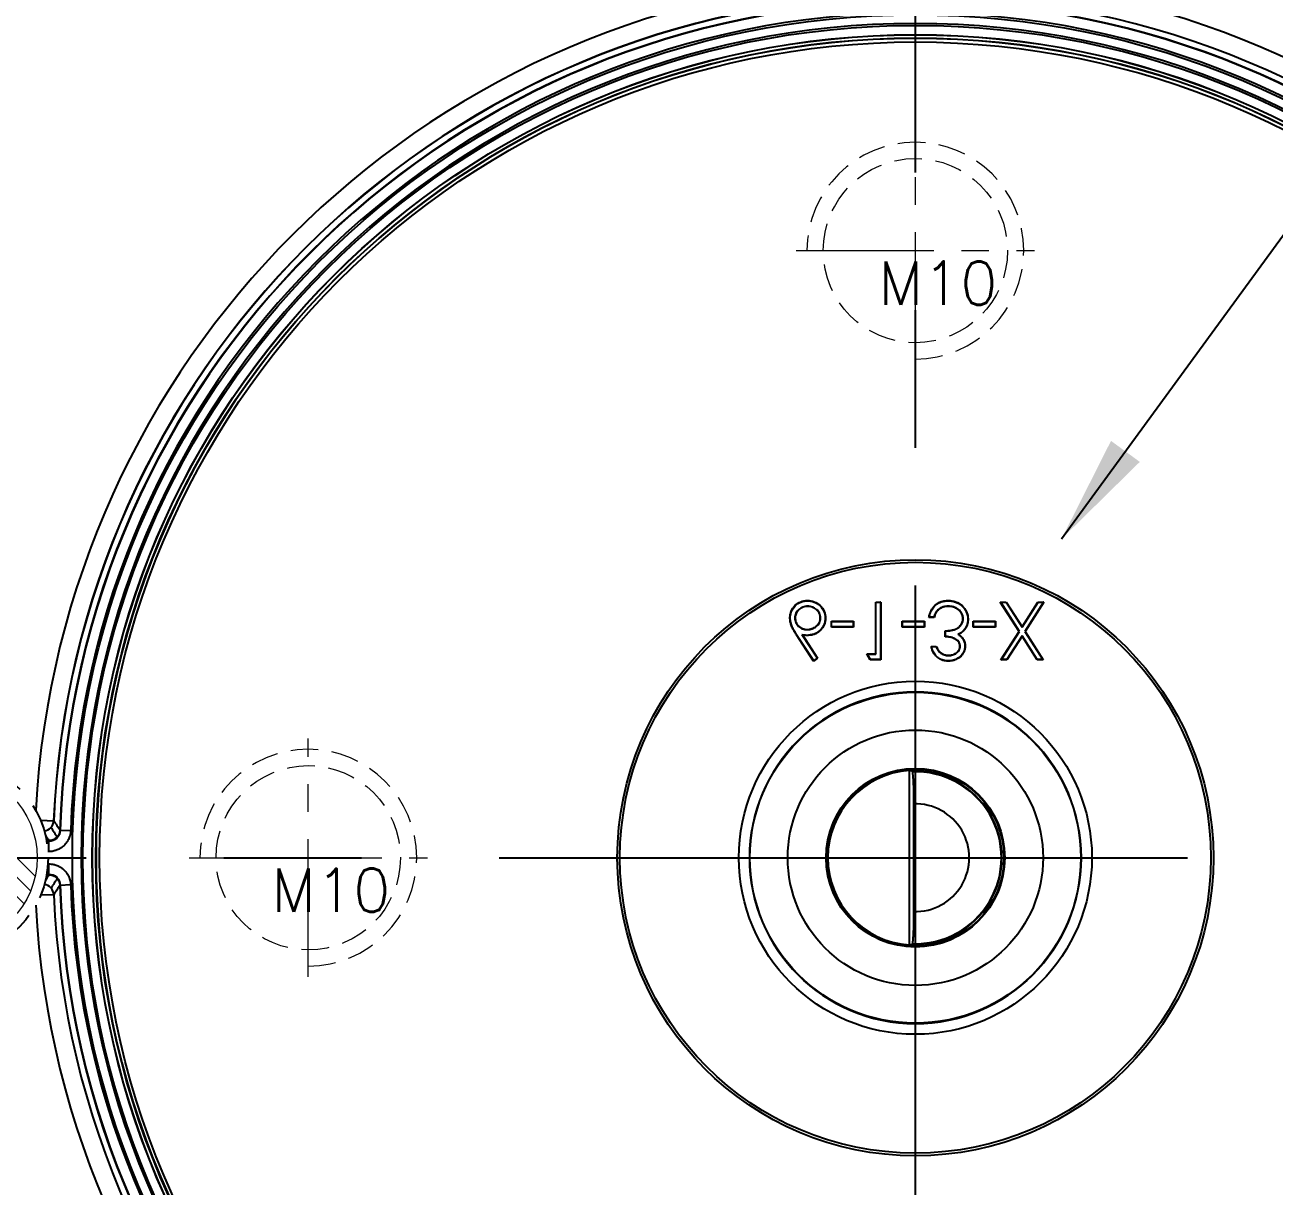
# Model space of a CAD drawing. Header units: millimetres. Extents: x 2469 to 2970, y 2097 to 2450.
# Drawn here: x 2527.7 to 2585.4, y 2251.8 to 2305.4 of the extents above; entities that cross this region are included whole.
import ezdxf
from ezdxf.enums import TextEntityAlignment as Align

# ---------------------------------------------------------------- set-up
doc = ezdxf.new("R2010")
doc.units = ezdxf.units.MM
doc.linetypes.add('CENTER', pattern=[50.8, 31.75, -6.35, 6.35, -6.35])
doc.linetypes.add('HIDDEN', pattern=[9.525, 6.35, -3.175])
doc.layers.add('1', color=7, linetype='Continuous', true_color=0xffffff)
doc.layers.add('21', color=7, linetype='Continuous', true_color=0xffffff)
for name, color, linetype, lineweight in [('dim', 82, 'Continuous', 9), ('epin', 13, 'Continuous', 9), ('screw', 33, 'Continuous', 13)]:
    doc.layers.add(name, color=color, linetype=linetype, lineweight=lineweight)
doc.styles.add('Capful-A', font='')
doc.styles.add('TXT', font='txt.shx', dxfattribs={"bigfont": 'gbcbig.shx'})
doc.styles.add('TXT05', font='txt.shx', dxfattribs={"width": 0.5, "bigfont": 'gbcbig.shx'})
doc.styles.get('Capful-A').set_extended_font_data('Microsoft YaHei')
doc.dimstyles.new('Capful-A-1.5', dxfattribs={"dimscale": 1.5, "dimtxt": 2.5, "dimasz": 2.5, "dimexe": 1.5, "dimexo": 1, "dimgap": 1.5, "dimtad": 0, "dimdsep": 46, "dimtxsty": 'Capful-A', "dimcen": 0, "dimclrt": 2, "dimazin": 2, "dimtfac": 1, "dimtmove": 0, "dimatfit": 3, "dimfxl": 0, "dimtolj": 1, "dimtzin": 0, "dimarcsym": 0})
doc.dimstyles.new('Capful-A-2.5', dxfattribs={"dimscale": 2.5, "dimtxt": 2.5, "dimasz": 2.5, "dimexe": 1.5, "dimexo": 1, "dimgap": 1.5, "dimtad": 0, "dimdsep": 46, "dimtxsty": 'Capful-A', "dimcen": 0, "dimclrt": 7, "dimazin": 2, "dimtfac": 1, "dimtmove": 0, "dimatfit": 3, "dimfxl": 0, "dimtolj": 1, "dimtzin": 0, "dimarcsym": 0})

# ---------------------------------------------------------------- blocks, each defined once
blk = doc.blocks.new('screw_m10_g')
at = {"layer": 'screw', "color": 1, "linetype": 'CENTER', "ltscale": 0.2}
for p, q in [((0, -5.5), (0, 5.5)), ((-5.5, 0), (5.5, 0))]:
    blk.add_line(p, q, dxfattribs=at)
at = {"layer": 'screw', "color": 33, "linetype": 'HIDDEN', "ltscale": 0.2}
blk.add_circle((0, 0), 4.25, dxfattribs=at)
at = {"layer": 'screw', "color": 92, "linetype": 'HIDDEN', "ltscale": 0.2}
blk.add_arc((0, 0), 5, 270, 180, dxfattribs=at)
at = {"layer": 'screw', "color": 6, "style": 'TXT'}
blk.add_text('M10', height=2, dxfattribs=at).set_placement((-1.7, -2.5))
blk = doc.blocks.new('epin_ejp_8')
at = {"layer": 'epin'}
h = blk.add_hatch(dxfattribs=at)
h.set_pattern_fill('_ANSI31', color=123, scale=0.2, angle=90)
h.set_pattern_definition([(135, (-3495.6536, 23.62066), (-0.44901281, -0.44901281), [])])
h.paths.add_polyline_path([(0, 4, 0.414214), (-4, 0), (0, 0)])
h.paths.add_polyline_path([(4, 0), (0, 0), (0, -4, 0.414214)])
at = {"layer": 'epin', "color": 1, "linetype": 'CENTER', "ltscale": 0.16}
for p, q in [((0, -4.4), (0, 4.4)), ((-4.4, 0), (4.4, 0))]:
    blk.add_line(p, q, dxfattribs=at)
at = {"layer": 'epin'}
blk.add_circle((0, 0), 4, dxfattribs=at)
at = {"layer": 'epin', "color": 6, "style": 'TXT05', "width": 0.5}
blk.add_text('%%c8', height=2.8, dxfattribs=at).set_placement((1.327, 1.8), align=Align.MIDDLE)
blk = doc.blocks.new('*D33')
at = {"layer": 'Defpoints', "color": 0, "transparency": 16777216}
for p in [(2568.781, 2266.948), (2633.781, 2266.948)]:
    blk.add_point(p, dxfattribs=at)
at = {"layer": 'dim', "color": 0, "lineweight": -2, "transparency": 16777216}
blk.add_line((2634.53, 2266.948), (2638.781, 2266.948), dxfattribs=at)
at = {"layer": 'dim', "color": 2, "transparency": 16777216, "insert": (2640.767, 2266.948), "char_height": 3.75, "attachment_point": 5, "style": 'Capful-A', "bg_fill": 3, "box_fill_scale": 1.1, "bg_fill_color": 256, "bg_fill_true_color": 13158600, "bg_fill_transparency": 0}
blk.add_mtext('\\A1;0', dxfattribs=at)
at = {"layer": 'Defpoints', "color": 0, "transparency": 16777216}
blk.add_point((2638.781, 2266.948), dxfattribs=at)
blk = doc.blocks.new('*D34')
at = {"layer": 'Defpoints', "color": 0, "transparency": 16777216}
for p in [(2568.781, 2266.948), (2568.781, 2201.948)]:
    blk.add_point(p, dxfattribs=at)
at = {"layer": 'dim', "color": 0, "lineweight": -2, "transparency": 16777216}
blk.add_line((2568.781, 2201.199), (2568.781, 2196.948), dxfattribs=at)
at = {"layer": 'dim', "color": 2, "transparency": 16777216, "insert": (2568.781, 2194.962), "char_height": 3.75, "attachment_point": 5, "rotation": 90, "style": 'Capful-A', "bg_fill": 3, "box_fill_scale": 1.1, "bg_fill_color": 256, "bg_fill_true_color": 13158600, "bg_fill_transparency": 0}
blk.add_mtext('\\A1;0', dxfattribs=at)
at = {"layer": 'Defpoints', "color": 0, "transparency": 16777216}
blk.add_point((2568.781, 2196.948), dxfattribs=at)

msp = doc.modelspace()

# ---------------------------------------------------------------- linework, layer by layer
at = {"layer": '1', "color": 1, "linetype": 'CENTER'}
for p, q in [((2568.781, 2196.948), (2568.781, 2336.948)), ((2498.781, 2266.948), (2638.781, 2266.948))]:
    msp.add_line(p, q, dxfattribs=at)
at = {"layer": '21', "color": 2, "linetype": 'Continuous'}
for p, q in [((2563.803, 2278.809), (2563.803, 2278.799)), ((2563.816, 2278.537), (2563.816, 2278.547)), ((2566.952, 2278.741), (2566.962, 2278.731)), ((2566.952, 2276.355), (2566.952, 2278.741)), ((2566.952, 2278.741), (2567.19, 2278.741)), ((2566.962, 2276.344), (2566.962, 2278.731)), ((2566.962, 2278.731), (2567.18, 2278.731)), ((2567.19, 2278.741), (2567.18, 2278.731)), ((2567.18, 2278.731), (2567.18, 2276.093)), ((2567.19, 2278.741), (2567.19, 2276.082)), ((2569.853, 2278.393), (2569.847, 2278.401)), ((2570.293, 2278.809), (2570.293, 2278.799)), ((2570.298, 2278.537), (2570.298, 2278.547)), ((2572.696, 2278.741), (2572.972, 2278.741)), ((2572.696, 2278.741), (2572.715, 2278.731)), ((2573.564, 2277.385), (2572.696, 2278.741)), ((2573.577, 2277.385), (2572.715, 2278.731)), ((2572.715, 2278.731), (2572.966, 2278.731)), ((2572.972, 2278.741), (2572.966, 2278.731)), ((2572.966, 2278.731), (2573.702, 2277.581)), ((2572.972, 2278.741), (2573.702, 2277.6)), ((2573.702, 2277.6), (2574.432, 2278.741)), ((2573.702, 2277.581), (2574.438, 2278.731)), ((2574.688, 2278.731), (2573.827, 2277.385)), ((2574.707, 2278.741), (2573.84, 2277.385)), ((2574.432, 2278.741), (2574.707, 2278.741)), ((2574.432, 2278.741), (2574.438, 2278.731)), ((2574.438, 2278.731), (2574.688, 2278.731)), ((2574.707, 2278.741), (2574.688, 2278.731)), ((2562.997, 2278), (2563.008, 2278)), ((2563.236, 2278.009), (2563.225, 2278.009)), ((2564.395, 2278.009), (2564.406, 2278.009)), ((2564.634, 2277.995), (2564.623, 2277.995)), ((2564.906, 2277.855), (2565.929, 2277.855)), ((2564.906, 2277.582), (2564.906, 2277.855)), ((2564.906, 2277.855), (2564.917, 2277.844)), ((2564.917, 2277.844), (2565.919, 2277.844)), ((2564.917, 2277.593), (2564.917, 2277.844)), ((2565.929, 2277.855), (2565.919, 2277.844)), ((2565.919, 2277.844), (2565.919, 2277.593)), ((2565.929, 2277.855), (2565.929, 2277.582)), ((2568.179, 2277.855), (2569.202, 2277.855)), ((2568.179, 2277.582), (2568.179, 2277.855)), ((2568.179, 2277.855), (2568.19, 2277.844)), ((2568.19, 2277.593), (2568.19, 2277.844)), ((2568.19, 2277.844), (2569.191, 2277.844)), ((2569.202, 2277.855), (2569.191, 2277.844)), ((2569.191, 2277.844), (2569.191, 2277.593)), ((2569.202, 2277.855), (2569.202, 2277.582)), ((2569.406, 2278.025), (2569.419, 2278.036)), ((2569.645, 2278.025), (2569.406, 2278.025)), ((2569.637, 2278.036), (2569.419, 2278.036)), ((2569.645, 2278.025), (2569.637, 2278.036)), ((2570.975, 2277.974), (2570.985, 2277.974)), ((2571.452, 2277.855), (2571.462, 2277.844)), ((2571.452, 2277.855), (2572.475, 2277.855)), ((2571.452, 2277.582), (2571.452, 2277.855)), ((2571.462, 2277.593), (2571.462, 2277.844)), ((2571.462, 2277.844), (2572.464, 2277.844)), ((2572.475, 2277.855), (2572.464, 2277.844)), ((2572.464, 2277.844), (2572.464, 2277.593)), ((2572.475, 2277.855), (2572.475, 2277.582)), ((2563.295, 2277.227), (2563.303, 2277.233)), ((2564.088, 2276.014), (2563.295, 2277.227)), ((2564.091, 2276.029), (2563.303, 2277.233)), ((2563.548, 2277.247), (2564.258, 2276.161)), ((2563.569, 2277.232), (2564.272, 2276.158)), ((2563.795, 2277.48), (2563.795, 2277.469)), ((2564.906, 2277.582), (2564.917, 2277.593)), ((2565.929, 2277.582), (2564.906, 2277.582)), ((2565.919, 2277.593), (2564.917, 2277.593)), ((2565.929, 2277.582), (2565.919, 2277.593)), ((2568.179, 2277.582), (2568.19, 2277.593)), ((2569.202, 2277.582), (2568.179, 2277.582)), ((2569.191, 2277.593), (2568.19, 2277.593)), ((2569.202, 2277.582), (2569.191, 2277.593)), ((2570.156, 2277.139), (2570.156, 2277.412)), ((2570.156, 2277.412), (2570.167, 2277.402)), ((2570.167, 2277.149), (2570.167, 2277.402)), ((2570.766, 2277.252), (2570.745, 2277.253)), ((2571.452, 2277.582), (2571.462, 2277.593)), ((2572.475, 2277.582), (2571.452, 2277.582)), ((2572.464, 2277.593), (2571.462, 2277.593)), ((2572.475, 2277.582), (2572.464, 2277.593)), ((2572.73, 2276.082), (2573.564, 2277.385)), ((2572.749, 2276.093), (2573.577, 2277.385)), ((2573.702, 2277.189), (2573, 2276.093)), ((2573.564, 2277.385), (2573.577, 2277.385)), ((2573.702, 2277.6), (2573.702, 2277.581)), ((2574.404, 2276.093), (2573.702, 2277.189)), ((2573.702, 2277.17), (2573.702, 2277.189)), ((2573.84, 2277.385), (2573.827, 2277.385)), ((2573.827, 2277.385), (2574.654, 2276.093)), ((2573.84, 2277.385), (2574.673, 2276.082)), ((2569.509, 2276.696), (2569.522, 2276.685)), ((2569.509, 2276.696), (2569.747, 2276.696)), ((2569.522, 2276.685), (2569.74, 2276.685)), ((2569.747, 2276.696), (2569.74, 2276.685)), ((2570.156, 2277.139), (2570.167, 2277.149)), ((2570.838, 2276.704), (2570.849, 2276.704)), ((2571.077, 2276.705), (2571.066, 2276.705)), ((2573.702, 2277.17), (2573.006, 2276.082)), ((2574.398, 2276.082), (2573.702, 2277.17)), ((2564.272, 2276.158), (2564.088, 2276.014)), ((2564.088, 2276.014), (2564.091, 2276.029)), ((2564.258, 2276.161), (2564.091, 2276.029)), ((2564.272, 2276.158), (2564.258, 2276.161)), ((2566.543, 2276.355), (2566.952, 2276.355)), ((2566.699, 2276.082), (2566.543, 2276.355)), ((2566.543, 2276.355), (2566.561, 2276.344)), ((2566.705, 2276.093), (2566.561, 2276.344)), ((2566.561, 2276.344), (2566.962, 2276.344)), ((2566.699, 2276.082), (2566.705, 2276.093)), ((2567.19, 2276.082), (2566.699, 2276.082)), ((2567.18, 2276.093), (2566.705, 2276.093)), ((2566.952, 2276.355), (2566.962, 2276.344)), ((2567.19, 2276.082), (2567.18, 2276.093)), ((2570.303, 2276.287), (2570.303, 2276.276)), ((2572.73, 2276.082), (2572.749, 2276.093)), ((2573.006, 2276.082), (2572.73, 2276.082)), ((2573, 2276.093), (2572.749, 2276.093)), ((2573.006, 2276.082), (2573, 2276.093)), ((2574.398, 2276.082), (2574.404, 2276.093)), ((2574.673, 2276.082), (2574.398, 2276.082)), ((2574.654, 2276.093), (2574.404, 2276.093)), ((2574.673, 2276.082), (2574.654, 2276.093)), ((2570.3, 2276.014), (2570.3, 2276.024))]:
    msp.add_line(p, q, dxfattribs=at)
at = {"layer": '21', "color": 7, "linetype": 'Continuous'}
for p, q in [((2568.5, 2270.972), (2568.5, 2262.924)), ((2568.702, 2269.432), (2568.702, 2264.464)), ((2528.433, 2268.683), (2529.045, 2268.657)), ((2529.323, 2268.221), (2529.825, 2268.205)), ((2528.711, 2267.735), (2528.821, 2267.735)), ((2528.716, 2267.71), (2528.821, 2267.71)), ((2528.821, 2267.233), (2528.821, 2267.735)), ((2528.821, 2267.233), (2528.772, 2267.233)), ((2528.772, 2266.664), (2528.821, 2266.664)), ((2528.821, 2266.162), (2528.821, 2266.664)), ((2528.821, 2266.162), (2528.711, 2266.162)), ((2528.821, 2266.187), (2528.716, 2266.187)), ((2529.825, 2265.692), (2529.323, 2265.675)), ((2529.045, 2265.24), (2528.433, 2265.214))]:
    msp.add_line(p, q, dxfattribs=at)
for radius in [65, 57.886, 57.383, 57.383, 38.88, 38.389, 37.96, 37.955, 37.954, 37.795, 37.623, 13.746, 13.746, 13.625, 8.142, 7.64, 7.629, 5.889, 4.121, 4.086]:
    msp.add_circle((2568.781, 2266.948), radius, dxfattribs=at)
at = {"layer": '21', "color": 8, "linetype": 'HIDDEN', "ltscale": 0.3}
msp.add_circle((2524.281, 2266.948), 4.5, dxfattribs=at)
at = {"layer": '21', "color": 8, "linetype": 'HIDDEN', "ltscale": 2}
msp.add_arc((2568.781, 2266.948), 63.5, 199.11173, 160.88827, dxfattribs=at)
at = {"layer": '21', "color": 7, "linetype": 'Continuous'}
for radius, start, end in [(40.63, 93.0948, 176.9052), (40.63, 3.0948, 86.9052), (39.784, 92.4619, 177.5381), (39.772, 92.4619, 177.5381), (39.772, 2.4619, 87.5381), (39.478, 91.84776, 178.15224), (39.461, 91.84776, 178.15224), (39.478, 1.84776, 88.15224), (39.461, 1.84776, 88.15224), (38.976, 91.84776, 178.15224), (38.976, 1.84776, 88.15224), (38.476, 0.00563, 0), (37.789, 180, 179.99437), (7.649, 0, 359.99437), (4.034, 93.99328, 266.00672), (3.993, 267.75171, 92.24829), (3.967, 267.92826, 92.07131), (2.485, 268.17836, 91.82164), (39.478, 181.84776, 268.15224), (39.461, 181.84776, 268.15224), (38.976, 181.84776, 268.15224), (38.976, 271.84776, 358.15224), (39.461, 271.84776, 358.15224), (39.478, 271.84776, 358.15224), (39.772, 182.4619, 267.5381), (39.772, 272.4619, 357.5381), (40.63, 183.0948, 266.9052), (40.63, 273.0948, 356.9052)]:
    msp.add_arc((2568.781, 2266.948), radius, start, end, dxfattribs=at)
at = {"layer": '21', "color": 2, "linetype": 'Continuous'}
for centre, major_axis, ratio, start_param, end_param in [((2563.79, 2278.165), (-1.462, 1.206), 0.465294, 1.781398, 1.795776), ((2563.859, 2278.868), (-0.161, -1.642), 0.998625, 6.190901, 6.372372), ((2563.858, 2278.857), (-0.161, -1.642), 0.998625, 6.204989, 6.372999)]:
    msp.add_ellipse(centre, major_axis=major_axis, ratio=ratio, start_param=start_param, end_param=end_param, dxfattribs=at)
at = {"layer": '21', "color": 7, "linetype": 'Continuous'}
for centre, major_axis, ratio, start_param, end_param in [((2567.304, 2266.948), (4.432, 0), 0.942905, 1.26849, 1.297737), ((2528.543, 2268.678), (-0.426, -0.266), 0.998098, 1.143713, 2.539893), ((2568.782, 2313.332), (0.002, 70.364), 0.745661, 2.270971, 2.275814), ((2568.782, 2313.634), (0.003, 70.063), 0.745661, 2.273659, 2.281915), ((2528.543, 2265.218), (0.426, -0.266), 0.998098, 0.6017, 1.99788), ((2568.781, 2220.565), (-0.001, 70.363), 0.74566, 0.865799, 0.870642), ((2568.78, 2220.266), (0.001, 70.059), 0.745657, 0.859738, 0.867994), ((2567.304, 2266.948), (-4.432, 0), 0.942905, 1.843856, 1.873103)]:
    msp.add_ellipse(centre, major_axis=major_axis, ratio=ratio, start_param=start_param, end_param=end_param, dxfattribs=at)
at = {"layer": '21', "color": 2, "linetype": 'Continuous'}
for points, knots in [([(2562.997, 2278), (2562.999, 2278.053), (2563.002, 2278.106), (2563.022, 2278.21), (2563.037, 2278.261), (2563.097, 2278.408), (2563.154, 2278.5), (2563.303, 2278.651), (2563.394, 2278.71), (2563.541, 2278.77), (2563.592, 2278.785), (2563.697, 2278.805), (2563.75, 2278.808), (2563.803, 2278.809)], [0, 0, 0, 0, 0.125, 0.125, 0.25, 0.25, 0.5, 0.5, 0.75, 0.75, 0.875, 0.875, 1, 1, 1, 1]), ([(2563.008, 2278), (2563.01, 2278.053), (2563.013, 2278.105), (2563.032, 2278.207), (2563.047, 2278.257), (2563.106, 2278.403), (2563.163, 2278.494), (2563.31, 2278.643), (2563.399, 2278.701), (2563.545, 2278.76), (2563.595, 2278.775), (2563.698, 2278.794), (2563.75, 2278.797), (2563.803, 2278.799)], [0, 0, 0, 0, 0.124774, 0.124774, 0.249847, 0.249847, 0.499992, 0.499992, 0.750137, 0.750137, 0.87521, 0.87521, 1, 1, 1, 1]), ([(2563.816, 2278.547), (2563.815, 2278.547), (2563.815, 2278.547), (2563.779, 2278.546), (2563.742, 2278.544), (2563.669, 2278.533), (2563.633, 2278.523), (2563.529, 2278.486), (2563.464, 2278.447), (2563.353, 2278.351), (2563.304, 2278.292), (2563.257, 2278.191), (2563.245, 2278.156), (2563.229, 2278.083), (2563.226, 2278.046), (2563.225, 2278.009), (2563.225, 2278.009), (2563.225, 2278.009)], [0, 0, 0, 0, 0.000358, 0.000358, 0.125269, 0.125269, 0.25018, 0.25018, 0.500002, 0.500002, 0.749824, 0.749824, 0.874735, 0.874735, 0.999646, 0.999646, 1, 1, 1, 1]), ([(2563.816, 2278.537), (2563.779, 2278.535), (2563.743, 2278.534), (2563.671, 2278.522), (2563.636, 2278.513), (2563.533, 2278.476), (2563.47, 2278.438), (2563.36, 2278.343), (2563.313, 2278.286), (2563.267, 2278.187), (2563.255, 2278.153), (2563.24, 2278.082), (2563.237, 2278.046), (2563.236, 2278.009)], [0, 0, 0, 0, 0.125, 0.125, 0.25, 0.25, 0.5, 0.5, 0.75, 0.75, 0.875, 0.875, 1, 1, 1, 1]), ([(2563.803, 2278.809), (2563.857, 2278.807), (2563.911, 2278.805), (2564.017, 2278.785), (2564.07, 2278.77), (2564.221, 2278.71), (2564.314, 2278.653), (2564.471, 2278.503), (2564.534, 2278.412), (2564.595, 2278.262), (2564.61, 2278.209), (2564.63, 2278.103), (2564.632, 2278.049), (2564.634, 2277.995)], [0, 0, 0, 0, 0.125, 0.125, 0.25, 0.25, 0.5, 0.5, 0.75, 0.75, 0.875, 0.875, 1, 1, 1, 1]), ([(2563.803, 2278.799), (2563.857, 2278.797), (2563.91, 2278.794), (2564.015, 2278.775), (2564.066, 2278.76), (2564.215, 2278.701), (2564.308, 2278.644), (2564.463, 2278.497), (2564.524, 2278.407), (2564.585, 2278.258), (2564.599, 2278.207), (2564.619, 2278.102), (2564.622, 2278.049), (2564.623, 2277.995)], [0, 0, 0, 0, 0.124786, 0.124786, 0.24985, 0.24985, 0.499976, 0.499976, 0.750102, 0.750102, 0.875165, 0.875165, 1, 1, 1, 1]), ([(2564.406, 2278.009), (2564.406, 2278.009), (2564.406, 2278.009), (2564.405, 2278.046), (2564.402, 2278.083), (2564.386, 2278.156), (2564.374, 2278.191), (2564.326, 2278.291), (2564.278, 2278.35), (2564.195, 2278.423), (2564.165, 2278.445), (2564.101, 2278.483), (2564.068, 2278.498), (2563.998, 2278.523), (2563.962, 2278.533), (2563.889, 2278.544), (2563.852, 2278.546), (2563.816, 2278.547), (2563.816, 2278.547), (2563.816, 2278.547)], [0, 0, 0, 0, 0.000299, 0.000299, 0.125217, 0.125217, 0.250135, 0.250135, 0.49997, 0.49997, 0.624888, 0.624888, 0.749806, 0.749806, 0.874724, 0.874724, 0.999641, 0.999641, 1, 1, 1, 1]), ([(2564.395, 2278.009), (2564.394, 2278.046), (2564.391, 2278.082), (2564.376, 2278.153), (2564.364, 2278.187), (2564.317, 2278.286), (2564.27, 2278.343), (2564.188, 2278.414), (2564.159, 2278.436), (2564.097, 2278.474), (2564.063, 2278.489), (2563.995, 2278.513), (2563.96, 2278.522), (2563.888, 2278.534), (2563.852, 2278.535), (2563.816, 2278.537)], [0, 0, 0, 0, 0.125, 0.125, 0.25, 0.25, 0.5, 0.5, 0.625, 0.625, 0.75, 0.75, 0.875, 0.875, 1, 1, 1, 1]), ([(2569.406, 2278.025), (2569.417, 2278.078), (2569.429, 2278.131), (2569.461, 2278.235), (2569.48, 2278.286), (2569.551, 2278.432), (2569.614, 2278.523), (2569.775, 2278.668), (2569.871, 2278.724), (2570.025, 2278.777), (2570.077, 2278.79), (2570.185, 2278.806), (2570.239, 2278.808), (2570.293, 2278.809)], [0, 0, 0, 0, 0.125, 0.125, 0.25, 0.25, 0.5, 0.5, 0.75, 0.75, 0.875, 0.875, 1, 1, 1, 1]), ([(2569.419, 2278.036), (2569.429, 2278.085), (2569.44, 2278.133), (2569.471, 2278.231), (2569.49, 2278.282), (2569.56, 2278.427), (2569.622, 2278.516), (2569.781, 2278.66), (2569.875, 2278.715), (2570.027, 2278.766), (2570.08, 2278.779), (2570.186, 2278.795), (2570.239, 2278.797), (2570.293, 2278.799)], [0, 0, 0, 0, 0.116307, 0.116307, 0.24258, 0.24258, 0.495124, 0.495124, 0.747668, 0.747668, 0.873941, 0.873941, 1, 1, 1, 1]), ([(2569.847, 2278.401), (2569.847, 2278.401), (2569.846, 2278.401), (2569.833, 2278.389), (2569.819, 2278.377), (2569.794, 2278.35), (2569.783, 2278.336), (2569.749, 2278.293), (2569.73, 2278.261), (2569.697, 2278.197), (2569.681, 2278.164), (2569.657, 2278.099), (2569.647, 2278.067), (2569.637, 2278.036)], [0, 0, 0, 0, 0.000791, 0.000791, 0.128011, 0.128011, 0.25523, 0.25523, 0.50967, 0.50967, 0.764109, 0.764109, 1, 1, 1, 1]), ([(2569.853, 2278.393), (2569.84, 2278.381), (2569.826, 2278.369), (2569.802, 2278.343), (2569.791, 2278.329), (2569.758, 2278.287), (2569.739, 2278.256), (2569.706, 2278.193), (2569.691, 2278.16), (2569.666, 2278.094), (2569.655, 2278.059), (2569.645, 2278.025)], [0, 0, 0, 0, 0.125, 0.125, 0.25, 0.25, 0.5, 0.5, 0.75, 0.75, 1, 1, 1, 1]), ([(2570.298, 2278.547), (2570.297, 2278.547), (2570.297, 2278.547), (2570.258, 2278.546), (2570.217, 2278.545), (2570.137, 2278.534), (2570.098, 2278.526), (2570.021, 2278.502), (2569.983, 2278.487), (2569.912, 2278.449), (2569.878, 2278.425), (2569.847, 2278.401), (2569.847, 2278.401), (2569.847, 2278.401)], [0, 0, 0, 0, 0.000374, 0.000374, 0.250107, 0.250107, 0.49984, 0.49984, 0.749573, 0.749573, 0.999306, 0.999306, 1, 1, 1, 1]), ([(2570.298, 2278.537), (2570.258, 2278.536), (2570.218, 2278.534), (2570.139, 2278.524), (2570.1, 2278.515), (2570.024, 2278.492), (2569.987, 2278.478), (2569.917, 2278.44), (2569.885, 2278.417), (2569.853, 2278.393)], [0, 0, 0, 0, 0.25, 0.25, 0.5, 0.5, 0.75, 0.75, 1, 1, 1, 1]), ([(2570.293, 2278.809), (2570.352, 2278.808), (2570.41, 2278.805), (2570.525, 2278.786), (2570.582, 2278.772), (2570.747, 2278.714), (2570.85, 2278.653), (2571.022, 2278.495), (2571.091, 2278.397), (2571.163, 2278.238), (2571.182, 2278.182), (2571.206, 2278.076), (2571.21, 2278.026), (2571.212, 2277.976)], [0, 0, 0, 0, 0.127293, 0.127293, 0.254585, 0.254585, 0.50917, 0.50917, 0.763755, 0.763755, 0.891048, 0.891048, 1, 1, 1, 1]), ([(2570.293, 2278.799), (2570.352, 2278.797), (2570.409, 2278.795), (2570.523, 2278.776), (2570.579, 2278.762), (2570.743, 2278.704), (2570.844, 2278.644), (2571.014, 2278.488), (2571.082, 2278.392), (2571.153, 2278.234), (2571.172, 2278.179), (2571.194, 2278.078), (2571.199, 2278.032), (2571.201, 2277.986)], [0, 0, 0, 0, 0.128057, 0.128057, 0.256314, 0.256314, 0.512829, 0.512829, 0.769344, 0.769344, 0.897601, 0.897601, 1, 1, 1, 1]), ([(2570.985, 2277.974), (2570.985, 2277.974), (2570.985, 2277.974), (2570.985, 2277.995), (2570.984, 2278.016), (2570.979, 2278.057), (2570.975, 2278.078), (2570.96, 2278.138), (2570.945, 2278.178), (2570.886, 2278.288), (2570.829, 2278.351), (2570.699, 2278.454), (2570.623, 2278.492), (2570.503, 2278.527), (2570.462, 2278.534), (2570.38, 2278.545), (2570.339, 2278.546), (2570.298, 2278.547), (2570.298, 2278.547), (2570.298, 2278.547)], [0, 0, 0, 0, 0.000369, 0.000369, 0.062834, 0.062834, 0.1253, 0.1253, 0.250231, 0.250231, 0.500093, 0.500093, 0.749956, 0.749956, 0.874887, 0.874887, 0.999818, 0.999818, 1, 1, 1, 1]), ([(2570.975, 2277.974), (2570.974, 2277.995), (2570.974, 2278.015), (2570.969, 2278.056), (2570.965, 2278.076), (2570.95, 2278.135), (2570.935, 2278.174), (2570.877, 2278.282), (2570.822, 2278.344), (2570.693, 2278.445), (2570.619, 2278.482), (2570.501, 2278.517), (2570.46, 2278.524), (2570.379, 2278.534), (2570.338, 2278.536), (2570.298, 2278.537)], [0, 0, 0, 0, 0.0625, 0.0625, 0.125, 0.125, 0.25, 0.25, 0.5, 0.5, 0.75, 0.75, 0.875, 0.875, 1, 1, 1, 1]), ([(2563.295, 2277.227), (2563.256, 2277.286), (2563.219, 2277.345), (2563.166, 2277.436), (2563.15, 2277.467), (2563.118, 2277.529), (2563.102, 2277.56), (2563.061, 2277.657), (2563.039, 2277.723), (2563.015, 2277.826), (2563.008, 2277.86), (2563, 2277.93), (2562.999, 2277.965), (2562.997, 2278)], [0, 0, 0, 0, 0.25, 0.25, 0.375, 0.375, 0.5, 0.5, 0.75, 0.75, 0.875, 0.875, 1, 1, 1, 1]), ([(2563.303, 2277.233), (2563.265, 2277.292), (2563.228, 2277.35), (2563.176, 2277.441), (2563.159, 2277.471), (2563.127, 2277.534), (2563.112, 2277.565), (2563.071, 2277.661), (2563.049, 2277.726), (2563.025, 2277.828), (2563.019, 2277.862), (2563.01, 2277.93), (2563.009, 2277.965), (2563.008, 2278)], [0, 0, 0, 0, 0.250113, 0.250113, 0.37517, 0.37517, 0.500226, 0.500226, 0.750339, 0.750339, 0.875396, 0.875396, 1, 1, 1, 1]), ([(2563.225, 2278.009), (2563.225, 2278.009), (2563.225, 2278.009), (2563.227, 2277.973), (2563.229, 2277.936), (2563.242, 2277.864), (2563.253, 2277.829), (2563.297, 2277.728), (2563.34, 2277.667), (2563.447, 2277.567), (2563.51, 2277.527), (2563.614, 2277.491), (2563.65, 2277.483), (2563.722, 2277.472), (2563.759, 2277.47), (2563.795, 2277.469), (2563.795, 2277.469), (2563.795, 2277.469)], [0, 0, 0, 0, 0.000359, 0.000359, 0.12527, 0.12527, 0.25018, 0.25018, 0.500001, 0.500001, 0.749822, 0.749822, 0.874732, 0.874732, 0.999643, 0.999643, 1, 1, 1, 1]), ([(2563.236, 2278.009), (2563.237, 2277.973), (2563.239, 2277.937), (2563.253, 2277.867), (2563.263, 2277.832), (2563.306, 2277.733), (2563.348, 2277.674), (2563.453, 2277.576), (2563.515, 2277.536), (2563.617, 2277.502), (2563.652, 2277.493), (2563.723, 2277.482), (2563.759, 2277.481), (2563.795, 2277.48)], [0, 0, 0, 0, 0.125, 0.125, 0.25, 0.25, 0.5, 0.5, 0.75, 0.75, 0.875, 0.875, 1, 1, 1, 1]), ([(2563.795, 2277.469), (2563.795, 2277.469), (2563.795, 2277.469), (2563.832, 2277.47), (2563.87, 2277.472), (2563.945, 2277.483), (2563.981, 2277.492), (2564.089, 2277.528), (2564.155, 2277.567), (2564.271, 2277.663), (2564.321, 2277.722), (2564.373, 2277.823), (2564.385, 2277.86), (2564.397, 2277.915), (2564.401, 2277.934), (2564.405, 2277.972), (2564.405, 2277.99), (2564.406, 2278.009), (2564.406, 2278.009), (2564.406, 2278.009)], [0, 0, 0, 0, 0.000346, 0.000346, 0.125266, 0.125266, 0.250186, 0.250186, 0.500026, 0.500026, 0.749867, 0.749867, 0.874787, 0.874787, 0.937247, 0.937247, 0.999707, 0.999707, 1, 1, 1, 1]), ([(2563.795, 2277.48), (2563.832, 2277.481), (2563.869, 2277.482), (2563.942, 2277.493), (2563.978, 2277.502), (2564.084, 2277.537), (2564.149, 2277.576), (2564.263, 2277.67), (2564.312, 2277.728), (2564.363, 2277.827), (2564.375, 2277.863), (2564.387, 2277.917), (2564.39, 2277.935), (2564.394, 2277.972), (2564.395, 2277.991), (2564.395, 2278.009)], [0, 0, 0, 0, 0.125, 0.125, 0.25, 0.25, 0.5, 0.5, 0.75, 0.75, 0.875, 0.875, 0.9375, 0.9375, 1, 1, 1, 1]), ([(2564.623, 2277.995), (2564.622, 2277.943), (2564.619, 2277.892), (2564.601, 2277.792), (2564.587, 2277.742), (2564.53, 2277.6), (2564.47, 2277.515), (2564.361, 2277.407), (2564.322, 2277.374), (2564.237, 2277.317), (2564.192, 2277.293), (2564.097, 2277.254), (2564.048, 2277.24), (2563.947, 2277.222), (2563.897, 2277.219), (2563.845, 2277.218)], [0, 0, 0, 0, 0.124819, 0.124819, 0.249877, 0.249877, 0.499992, 0.499992, 0.62505, 0.62505, 0.750108, 0.750108, 0.875166, 0.875166, 1, 1, 1, 1]), ([(2564.634, 2277.995), (2564.632, 2277.943), (2564.63, 2277.891), (2564.611, 2277.789), (2564.597, 2277.739), (2564.539, 2277.595), (2564.478, 2277.508), (2564.368, 2277.399), (2564.328, 2277.365), (2564.243, 2277.307), (2564.196, 2277.283), (2564.1, 2277.244), (2564.05, 2277.23), (2563.948, 2277.211), (2563.897, 2277.208), (2563.845, 2277.207)], [0, 0, 0, 0, 0.125, 0.125, 0.25, 0.25, 0.5, 0.5, 0.625, 0.625, 0.75, 0.75, 0.875, 0.875, 1, 1, 1, 1]), ([(2570.156, 2277.412), (2570.249, 2277.417), (2570.341, 2277.424), (2570.478, 2277.447), (2570.523, 2277.456), (2570.612, 2277.483), (2570.655, 2277.501), (2570.736, 2277.546), (2570.774, 2277.573), (2570.841, 2277.637), (2570.87, 2277.673), (2570.921, 2277.751), (2570.941, 2277.793), (2570.961, 2277.859), (2570.966, 2277.882), (2570.972, 2277.928), (2570.973, 2277.951), (2570.975, 2277.974)], [0, 0, 0, 0, 0.25, 0.25, 0.375, 0.375, 0.5, 0.5, 0.625, 0.625, 0.75, 0.75, 0.875, 0.875, 0.9375, 0.9375, 1, 1, 1, 1]), ([(2570.167, 2277.402), (2570.256, 2277.407), (2570.346, 2277.414), (2570.48, 2277.437), (2570.526, 2277.446), (2570.616, 2277.473), (2570.659, 2277.492), (2570.741, 2277.537), (2570.78, 2277.565), (2570.849, 2277.63), (2570.879, 2277.667), (2570.93, 2277.746), (2570.951, 2277.789), (2570.971, 2277.857), (2570.977, 2277.88), (2570.983, 2277.927), (2570.984, 2277.95), (2570.985, 2277.974), (2570.985, 2277.974), (2570.985, 2277.974)], [0, 0, 0, 0, 0.243136, 0.243136, 0.369226, 0.369226, 0.495315, 0.495315, 0.621404, 0.621404, 0.747494, 0.747494, 0.873583, 0.873583, 0.936628, 0.936628, 0.999672, 0.999672, 1, 1, 1, 1]), ([(2571.201, 2277.986), (2571.204, 2277.939), (2571.202, 2277.893), (2571.193, 2277.824), (2571.189, 2277.801), (2571.181, 2277.767), (2571.178, 2277.756), (2571.172, 2277.734), (2571.169, 2277.722), (2571.151, 2277.667), (2571.132, 2277.625), (2571.099, 2277.564), (2571.087, 2277.544), (2571.061, 2277.505), (2571.047, 2277.486), (2571.032, 2277.468)], [0, 0, 0, 0, 0.25, 0.25, 0.375, 0.375, 0.4375, 0.4375, 0.5, 0.5, 0.75, 0.75, 0.875, 0.875, 1, 1, 1, 1]), ([(2571.212, 2277.976), (2571.214, 2277.93), (2571.212, 2277.885), (2571.203, 2277.817), (2571.199, 2277.794), (2571.191, 2277.761), (2571.188, 2277.75), (2571.182, 2277.728), (2571.179, 2277.717), (2571.161, 2277.662), (2571.143, 2277.62), (2571.11, 2277.56), (2571.098, 2277.541), (2571.072, 2277.502), (2571.059, 2277.484), (2571.044, 2277.466)], [0, 0, 0, 0, 0.25, 0.25, 0.375, 0.375, 0.4375, 0.4375, 0.5, 0.5, 0.75, 0.75, 0.875, 0.875, 1, 1, 1, 1]), ([(2571.212, 2277.976), (2571.21, 2277.977), (2571.209, 2277.978), (2571.205, 2277.98), (2571.203, 2277.984), (2571.201, 2277.986)], [0, 0, 0, 0, 0.499659, 0.499659, 1, 1, 1, 1]), ([(2571.032, 2277.468), (2571.018, 2277.45), (2571.003, 2277.432), (2570.966, 2277.394), (2570.943, 2277.374), (2570.895, 2277.336), (2570.87, 2277.319), (2570.817, 2277.288), (2570.79, 2277.275), (2570.756, 2277.259), (2570.751, 2277.256), (2570.745, 2277.253)], [0, 0, 0, 0, 0.192488, 0.192488, 0.445194, 0.445194, 0.697899, 0.697899, 0.950605, 0.950605, 1, 1, 1, 1]), ([(2570.745, 2277.253), (2570.75, 2277.25), (2570.755, 2277.247), (2570.806, 2277.212), (2570.849, 2277.18), (2570.926, 2277.104), (2570.96, 2277.061), (2571.014, 2276.968), (2571.034, 2276.918), (2571.054, 2276.839), (2571.059, 2276.813), (2571.065, 2276.759), (2571.065, 2276.732), (2571.066, 2276.705)], [0, 0, 0, 0, 0.026815, 0.026815, 0.270257, 0.270257, 0.513699, 0.513699, 0.75714, 0.75714, 0.878861, 0.878861, 1, 1, 1, 1]), ([(2571.044, 2277.466), (2571.028, 2277.446), (2571.012, 2277.427), (2570.973, 2277.386), (2570.95, 2277.365), (2570.901, 2277.327), (2570.875, 2277.31), (2570.822, 2277.279), (2570.794, 2277.265), (2570.766, 2277.252)], [0, 0, 0, 0, 0.215344, 0.215344, 0.476896, 0.476896, 0.738448, 0.738448, 1, 1, 1, 1]), ([(2570.766, 2277.252), (2570.811, 2277.221), (2570.856, 2277.188), (2570.934, 2277.111), (2570.968, 2277.067), (2571.023, 2276.972), (2571.044, 2276.921), (2571.064, 2276.841), (2571.069, 2276.814), (2571.075, 2276.76), (2571.076, 2276.732), (2571.077, 2276.705)], [0, 0, 0, 0, 0.25, 0.25, 0.5, 0.5, 0.75, 0.75, 0.875, 0.875, 1, 1, 1, 1]), ([(2571.044, 2277.466), (2571.043, 2277.466), (2571.043, 2277.466), (2571.041, 2277.467), (2571.04, 2277.467), (2571.037, 2277.467), (2571.036, 2277.468), (2571.034, 2277.468), (2571.033, 2277.468), (2571.033, 2277.468), (2571.032, 2277.468), (2571.032, 2277.468)], [0, 0, 0, 0, 0.186779, 0.186779, 0.501647, 0.501647, 0.816524, 0.816524, 0.973967, 0.973967, 1, 1, 1, 1]), ([(2570.3, 2276.014), (2570.252, 2276.015), (2570.205, 2276.017), (2570.134, 2276.029), (2570.111, 2276.034), (2570.065, 2276.046), (2570.042, 2276.053), (2569.975, 2276.078), (2569.933, 2276.098), (2569.882, 2276.129), (2569.872, 2276.135), (2569.852, 2276.149), (2569.842, 2276.156), (2569.813, 2276.177), (2569.795, 2276.192), (2569.742, 2276.239), (2569.71, 2276.274), (2569.673, 2276.321), (2569.666, 2276.331), (2569.653, 2276.35), (2569.646, 2276.36), (2569.627, 2276.39), (2569.615, 2276.41), (2569.582, 2276.473), (2569.564, 2276.516), (2569.532, 2276.604), (2569.52, 2276.649), (2569.509, 2276.696)], [0, 0, 0, 0, 0.125, 0.125, 0.1875, 0.1875, 0.25, 0.25, 0.375, 0.375, 0.40625, 0.40625, 0.4375, 0.4375, 0.5, 0.5, 0.625, 0.625, 0.65625, 0.65625, 0.6875, 0.6875, 0.75, 0.75, 0.875, 0.875, 1, 1, 1, 1]), ([(2569.742, 2276.256), (2569.692, 2276.309), (2569.649, 2276.369), (2569.592, 2276.475), (2569.574, 2276.519), (2569.544, 2276.603), (2569.532, 2276.644), (2569.522, 2276.685)], [0, 0, 0, 0, 0.451742, 0.451742, 0.739416, 0.739416, 1, 1, 1, 1]), ([(2569.74, 2276.685), (2569.765, 2276.631), (2569.791, 2276.576), (2569.843, 2276.501), (2569.861, 2276.475), (2569.903, 2276.428), (2569.926, 2276.407), (2570, 2276.349), (2570.058, 2276.32), (2570.148, 2276.293), (2570.179, 2276.286), (2570.241, 2276.278), (2570.272, 2276.277), (2570.303, 2276.276), (2570.303, 2276.276), (2570.303, 2276.276)], [0, 0, 0, 0, 0.242875, 0.242875, 0.368993, 0.368993, 0.495111, 0.495111, 0.747347, 0.747347, 0.873465, 0.873465, 0.999583, 0.999583, 1, 1, 1, 1]), ([(2569.747, 2276.696), (2569.772, 2276.639), (2569.799, 2276.583), (2569.851, 2276.507), (2569.869, 2276.482), (2569.91, 2276.436), (2569.933, 2276.415), (2570.005, 2276.358), (2570.062, 2276.33), (2570.15, 2276.303), (2570.181, 2276.297), (2570.242, 2276.289), (2570.273, 2276.288), (2570.303, 2276.287)], [0, 0, 0, 0, 0.25, 0.25, 0.375, 0.375, 0.5, 0.5, 0.75, 0.75, 0.875, 0.875, 1, 1, 1, 1]), ([(2570.838, 2276.704), (2570.837, 2276.722), (2570.836, 2276.741), (2570.831, 2276.778), (2570.826, 2276.796), (2570.807, 2276.849), (2570.789, 2276.882), (2570.721, 2276.971), (2570.658, 2277.015), (2570.523, 2277.079), (2570.452, 2277.103), (2570.342, 2277.125), (2570.305, 2277.13), (2570.231, 2277.138), (2570.194, 2277.138), (2570.156, 2277.139)], [0, 0, 0, 0, 0.0625, 0.0625, 0.125, 0.125, 0.25, 0.25, 0.5, 0.5, 0.75, 0.75, 0.875, 0.875, 1, 1, 1, 1]), ([(2570.849, 2276.704), (2570.849, 2276.704), (2570.849, 2276.704), (2570.848, 2276.723), (2570.847, 2276.742), (2570.841, 2276.78), (2570.836, 2276.799), (2570.817, 2276.854), (2570.798, 2276.887), (2570.729, 2276.979), (2570.663, 2277.024), (2570.527, 2277.089), (2570.455, 2277.113), (2570.344, 2277.135), (2570.307, 2277.141), (2570.235, 2277.148), (2570.201, 2277.149), (2570.167, 2277.149)], [0, 0, 0, 0, 0.000436, 0.000436, 0.063639, 0.063639, 0.126843, 0.126843, 0.25325, 0.25325, 0.506065, 0.506065, 0.758879, 0.758879, 0.885286, 0.885286, 1, 1, 1, 1]), ([(2571.066, 2276.705), (2571.064, 2276.657), (2571.061, 2276.61), (2571.038, 2276.518), (2571.022, 2276.474), (2570.959, 2276.346), (2570.899, 2276.27), (2570.754, 2276.149), (2570.669, 2276.103), (2570.535, 2276.056), (2570.489, 2276.043), (2570.395, 2276.028), (2570.348, 2276.026), (2570.3, 2276.024)], [0, 0, 0, 0, 0.12473, 0.12473, 0.249801, 0.249801, 0.499941, 0.499941, 0.750082, 0.750082, 0.875152, 0.875152, 1, 1, 1, 1]), ([(2571.077, 2276.705), (2571.075, 2276.657), (2571.071, 2276.609), (2571.048, 2276.515), (2571.031, 2276.47), (2570.968, 2276.341), (2570.907, 2276.263), (2570.76, 2276.14), (2570.674, 2276.093), (2570.538, 2276.045), (2570.491, 2276.033), (2570.396, 2276.017), (2570.348, 2276.015), (2570.3, 2276.014)], [0, 0, 0, 0, 0.125, 0.125, 0.25, 0.25, 0.5, 0.5, 0.75, 0.75, 0.875, 0.875, 1, 1, 1, 1]), ([(2570.303, 2276.287), (2570.335, 2276.287), (2570.366, 2276.288), (2570.428, 2276.296), (2570.459, 2276.302), (2570.55, 2276.326), (2570.608, 2276.353), (2570.71, 2276.426), (2570.756, 2276.471), (2570.805, 2276.551), (2570.817, 2276.58), (2570.83, 2276.626), (2570.833, 2276.641), (2570.837, 2276.672), (2570.838, 2276.688), (2570.838, 2276.704)], [0, 0, 0, 0, 0.125, 0.125, 0.25, 0.25, 0.5, 0.5, 0.75, 0.75, 0.875, 0.875, 0.9375, 0.9375, 1, 1, 1, 1]), ([(2570.303, 2276.276), (2570.303, 2276.276), (2570.304, 2276.276), (2570.335, 2276.277), (2570.367, 2276.278), (2570.43, 2276.286), (2570.461, 2276.292), (2570.554, 2276.316), (2570.613, 2276.343), (2570.717, 2276.419), (2570.764, 2276.464), (2570.814, 2276.547), (2570.827, 2276.577), (2570.84, 2276.623), (2570.844, 2276.639), (2570.848, 2276.672), (2570.848, 2276.688), (2570.849, 2276.704), (2570.849, 2276.704), (2570.849, 2276.704)], [0, 0, 0, 0, 0.000407, 0.000407, 0.125291, 0.125291, 0.250176, 0.250176, 0.499946, 0.499946, 0.749716, 0.749716, 0.874601, 0.874601, 0.937043, 0.937043, 0.999485, 0.999485, 1, 1, 1, 1]), ([(2570.3, 2276.024), (2570.253, 2276.025), (2570.207, 2276.028), (2570.114, 2276.043), (2570.069, 2276.055), (2570.015, 2276.074), (2570.006, 2276.078), (2569.997, 2276.082)], [0, 0, 0, 0, 0.451209, 0.451209, 0.903235, 0.903235, 1, 1, 1, 1])]:
    msp.add_open_spline(points, degree=3, knots=knots, dxfattribs=at)
msp.add_open_spline([(2563.845, 2277.207), (2563.845, 2277.211), (2563.845, 2277.214), (2563.845, 2277.218)], degree=3, dxfattribs=at)
at = {"layer": '21', "color": 7, "linetype": 'Continuous'}
for points, knots in [([(2568.624, 2270.938), (2568.629, 2270.936), (2568.634, 2270.925), (2568.642, 2270.895), (2568.644, 2270.883), (2568.648, 2270.86), (2568.649, 2270.853), (2568.651, 2270.835), (2568.653, 2270.826), (2568.658, 2270.778), (2568.663, 2270.732), (2568.668, 2270.663), (2568.669, 2270.649), (2568.671, 2270.62), (2568.672, 2270.604), (2568.675, 2270.557), (2568.677, 2270.524), (2568.682, 2270.42), (2568.686, 2270.345), (2568.689, 2270.243), (2568.69, 2270.222), (2568.691, 2270.18), (2568.692, 2270.158), (2568.694, 2270.093), (2568.696, 2270.005), (2568.697, 2269.914), (2568.699, 2269.844), (2568.699, 2269.82), (2568.699, 2269.773), (2568.7, 2269.749), (2568.701, 2269.628), (2568.702, 2269.531), (2568.702, 2269.432)], [0, 0, 0, 0, 0.125, 0.125, 0.1875, 0.1875, 0.21875, 0.21875, 0.25, 0.25, 0.375, 0.375, 0.40625, 0.40625, 0.4375, 0.4375, 0.5, 0.5, 0.625, 0.625, 0.65625, 0.65625, 0.6875, 0.6875, 0.75, 0.8125, 0.8125, 0.84375, 0.84375, 0.875, 0.875, 1, 1, 1, 1]), ([(2529.323, 2268.221), (2529.322, 2268.189), (2529.318, 2268.157), (2529.307, 2268.11), (2529.303, 2268.094), (2529.293, 2268.063), (2529.281, 2268.034), (2529.267, 2268.005), (2529.251, 2267.977), (2529.243, 2267.963), (2529.215, 2267.923), (2529.194, 2267.899), (2529.159, 2267.865), (2529.147, 2267.854), (2529.122, 2267.834), (2529.109, 2267.824), (2529.068, 2267.798), (2529.04, 2267.783), (2528.995, 2267.765), (2528.979, 2267.76), (2528.948, 2267.751), (2528.933, 2267.747), (2528.886, 2267.738), (2528.854, 2267.735), (2528.821, 2267.735)], [0, 0, 0, 0, 0.125, 0.125, 0.1875, 0.1875, 0.25, 0.3125, 0.3125, 0.375, 0.375, 0.5, 0.5, 0.5625, 0.5625, 0.625, 0.625, 0.75, 0.75, 0.8125, 0.8125, 0.875, 0.875, 1, 1, 1, 1]), ([(2529.339, 2268.22), (2529.342, 2268.082), (2529.285, 2267.947), (2529.09, 2267.757), (2528.957, 2267.706), (2528.821, 2267.71)], [0, 0, 0, 0, 0.505282, 0.505282, 1, 1, 1, 1]), ([(2529.825, 2268.205), (2529.823, 2268.14), (2529.814, 2268.076), (2529.796, 2267.998), (2529.792, 2267.982), (2529.784, 2267.951), (2529.769, 2267.905), (2529.741, 2267.83), (2529.712, 2267.773), (2529.689, 2267.731), (2529.68, 2267.717), (2529.663, 2267.69), (2529.654, 2267.676), (2529.608, 2267.61), (2529.566, 2267.561), (2529.497, 2267.493), (2529.472, 2267.472), (2529.434, 2267.442), (2529.422, 2267.432), (2529.395, 2267.413), (2529.382, 2267.404), (2529.314, 2267.36), (2529.257, 2267.33), (2529.183, 2267.3), (2529.168, 2267.294), (2529.137, 2267.284), (2529.122, 2267.279), (2529.075, 2267.265), (2529.044, 2267.257), (2528.95, 2267.239), (2528.886, 2267.233), (2528.821, 2267.233)], [0, 0, 0, 0, 0.125, 0.125, 0.15625, 0.15625, 0.1875, 0.25, 0.3125, 0.3125, 0.34375, 0.34375, 0.375, 0.375, 0.5, 0.5, 0.5625, 0.5625, 0.59375, 0.59375, 0.625, 0.625, 0.75, 0.75, 0.78125, 0.78125, 0.8125, 0.8125, 0.875, 0.875, 1, 1, 1, 1]), ([(2528.821, 2266.664), (2528.886, 2266.664), (2528.95, 2266.657), (2529.03, 2266.642), (2529.045, 2266.638), (2529.077, 2266.631), (2529.123, 2266.618), (2529.199, 2266.592), (2529.257, 2266.565), (2529.299, 2266.543), (2529.313, 2266.535), (2529.341, 2266.519), (2529.355, 2266.51), (2529.423, 2266.466), (2529.473, 2266.426), (2529.543, 2266.358), (2529.565, 2266.335), (2529.597, 2266.298), (2529.607, 2266.285), (2529.626, 2266.26), (2529.636, 2266.246), (2529.682, 2266.18), (2529.713, 2266.124), (2529.746, 2266.051), (2529.752, 2266.036), (2529.764, 2266.006), (2529.769, 2265.99), (2529.784, 2265.944), (2529.793, 2265.913), (2529.814, 2265.82), (2529.823, 2265.756), (2529.825, 2265.692)], [0, 0, 0, 0, 0.125, 0.125, 0.15625, 0.15625, 0.1875, 0.25, 0.3125, 0.3125, 0.34375, 0.34375, 0.375, 0.375, 0.5, 0.5, 0.5625, 0.5625, 0.59375, 0.59375, 0.625, 0.625, 0.75, 0.75, 0.78125, 0.78125, 0.8125, 0.8125, 0.875, 0.875, 1, 1, 1, 1]), ([(2528.821, 2266.187), (2528.957, 2266.191), (2529.09, 2266.139), (2529.285, 2265.949), (2529.341, 2265.814), (2529.339, 2265.676)], [0, 0, 0, 0, 0.494723, 0.494723, 1, 1, 1, 1]), ([(2528.821, 2266.162), (2528.853, 2266.162), (2528.885, 2266.159), (2528.933, 2266.15), (2528.949, 2266.146), (2528.979, 2266.137), (2529.01, 2266.126), (2529.039, 2266.113), (2529.067, 2266.098), (2529.081, 2266.09), (2529.122, 2266.063), (2529.147, 2266.043), (2529.182, 2266.009), (2529.193, 2265.998), (2529.214, 2265.973), (2529.224, 2265.96), (2529.252, 2265.92), (2529.267, 2265.892), (2529.287, 2265.848), (2529.293, 2265.833), (2529.303, 2265.802), (2529.307, 2265.786), (2529.318, 2265.74), (2529.322, 2265.708), (2529.323, 2265.675)], [0, 0, 0, 0, 0.125, 0.125, 0.1875, 0.1875, 0.25, 0.3125, 0.3125, 0.375, 0.375, 0.5, 0.5, 0.5625, 0.5625, 0.625, 0.625, 0.75, 0.75, 0.8125, 0.8125, 0.875, 0.875, 1, 1, 1, 1]), ([(2568.702, 2264.464), (2568.702, 2264.366), (2568.701, 2264.269), (2568.7, 2264.126), (2568.699, 2264.079), (2568.698, 2264.008), (2568.697, 2263.985), (2568.697, 2263.939), (2568.696, 2263.916), (2568.694, 2263.803), (2568.691, 2263.717), (2568.688, 2263.615), (2568.687, 2263.595), (2568.686, 2263.556), (2568.685, 2263.536), (2568.682, 2263.479), (2568.681, 2263.443), (2568.675, 2263.339), (2568.671, 2263.276), (2568.666, 2263.207), (2568.665, 2263.194), (2568.663, 2263.168), (2568.662, 2263.156), (2568.658, 2263.121), (2568.654, 2263.078), (2568.649, 2263.044), (2568.645, 2263.022), (2568.644, 2263.015), (2568.642, 2263.003), (2568.64, 2262.997), (2568.634, 2262.971), (2568.629, 2262.96), (2568.624, 2262.959)], [0, 0, 0, 0, 0.125, 0.125, 0.1875, 0.1875, 0.21875, 0.21875, 0.25, 0.25, 0.375, 0.375, 0.40625, 0.40625, 0.4375, 0.4375, 0.5, 0.5, 0.625, 0.625, 0.65625, 0.65625, 0.6875, 0.6875, 0.75, 0.8125, 0.8125, 0.84375, 0.84375, 0.875, 0.875, 1, 1, 1, 1])]:
    msp.add_open_spline(points, degree=3, knots=knots, dxfattribs=at)
for points in [[(2529.045, 2268.657), (2529.137, 2268.511), (2529.229, 2268.366), (2529.323, 2268.221)], [(2529.323, 2265.675), (2529.229, 2265.53), (2529.137, 2265.385), (2529.045, 2265.24)]]:
    msp.add_open_spline(points, degree=3, dxfattribs=at)

# ---------------------------------------------------------------- block references
at = {"layer": 'epin'}
msp.add_blockref('epin_ejp_8', (2524.281, 2266.948), dxfattribs=at)
at = {"layer": 'screw'}
for p in [(2568.781, 2294.948), (2540.781, 2266.948)]:
    msp.add_blockref('screw_m10_g', p, dxfattribs=at)

# ---------------------------------------------------------------- leaders
at = {"layer": 'dim', "annotation_type": 0, "has_hookline": 1, "hookline_direction": 0, "text_width": 16.301}
msp.add_leader([(2575.521, 2281.65), (2592.059, 2304.32), (2598.208, 2304.32)], dimstyle='Capful-A-2.5', override={"dimasz": 2, "dimexe": 0.49975, "dimexo": 0.49975, "dimgap": 0.49975, "dimtad": 0}, dxfattribs=at)

# ---------------------------------------------------------------- next in the draw order: dimensions: what is measured, and where the dimension line sits
at = {"layer": 'dim'}
dim = msp.add_ordinate_dim(feature_location=(2633.780517625, 2266.948245474), offset=(5, 0), dtype=0, origin=(2568.780517625, 2266.948245474), dimstyle='Capful-A-1.5', override={"dimasz": 2, "dimexe": 0.49975, "dimexo": 0.49975, "dimgap": 0.49975}, dxfattribs=at)
dim.commit()
dim.dimension.update_dxf_attribs({"geometry": '*D33', "text_midpoint": (2640.767231069, 2266.948245474)})

# ---------------------------------------------------------------- next in the draw order: dimensions: what is measured, and where the dimension line sits
dim = msp.add_ordinate_dim(feature_location=(2568.780517625, 2201.948245474), offset=(0, -5), dtype=1, origin=(2568.780517625, 2266.948245474), dimstyle='Capful-A-1.5', override={"dimasz": 2, "dimexe": 0.49975, "dimexo": 0.49975, "dimgap": 0.49975}, dxfattribs=at)
dim.commit()
dim.dimension.update_dxf_attribs({"geometry": '*D34', "text_midpoint": (2568.780517625, 2194.96153203)})

doc.saveas('drawing.dxf')
